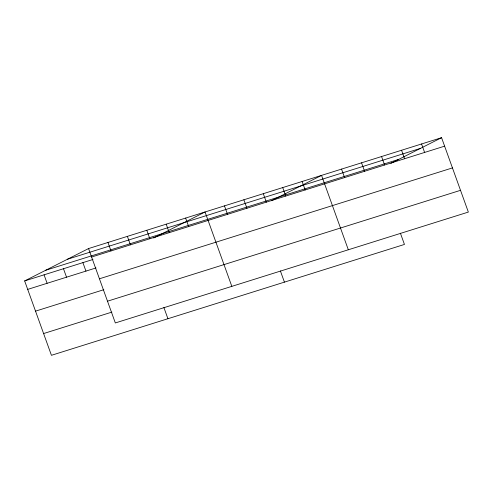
<?xml version="1.0" encoding="UTF-8"?>
<svg xmlns="http://www.w3.org/2000/svg" width="493" height="493" viewBox="0 0 493 493"><rect width="100%" height="100%" fill="white"/><g stroke="black" fill="none" stroke-linecap="round" stroke-linejoin="round"><path stroke-width="0.74" d="M400.408 233.207L404.451 244.436L51.432 355.311L24.65 280.924L88.549 248.564L441.568 137.689L468.35 212.076L115.331 322.952L88.549 248.564M153.668 237.996L205.045 211.978L231.827 286.359M271.483 200.737L321.541 175.385L348.323 249.772M390.85 163.374L441.568 137.689M67.461 259.244L420.48 148.368M45.738 270.244L398.757 159.368M91.599 257.032L444.618 146.156M24.65 280.924L92.967 259.466M27.7 289.391L96.018 267.939M99.432 278.785L452.451 167.91M35.533 311.145L103.844 289.687M107.499 301.198L460.517 190.323M43.6 333.558L111.917 312.1M421.564 143.974L424.615 152.442M401.561 150.254L404.611 158.721M381.557 156.54L384.602 165.007M361.554 162.819L364.598 171.287M341.544 169.105L344.595 177.572M302.129 181.486L305.173 189.953M282.711 187.58L285.761 196.054M263.293 193.681L266.343 202.148M280.381 270.904L284.424 282.132M243.875 199.776L246.925 208.249M224.463 205.877L227.513 214.344M185.627 218.072L188.677 226.54M166.215 224.173L169.259 232.641M146.797 230.268L149.847 238.735M163.886 307.496L167.928 318.725M127.379 236.369L130.429 244.836M107.967 242.464L111.011 250.937M82.898 262.627L85.948 271.101M63.48 268.728L66.53 277.195M44.068 274.829L47.112 283.296"/></g></svg>
